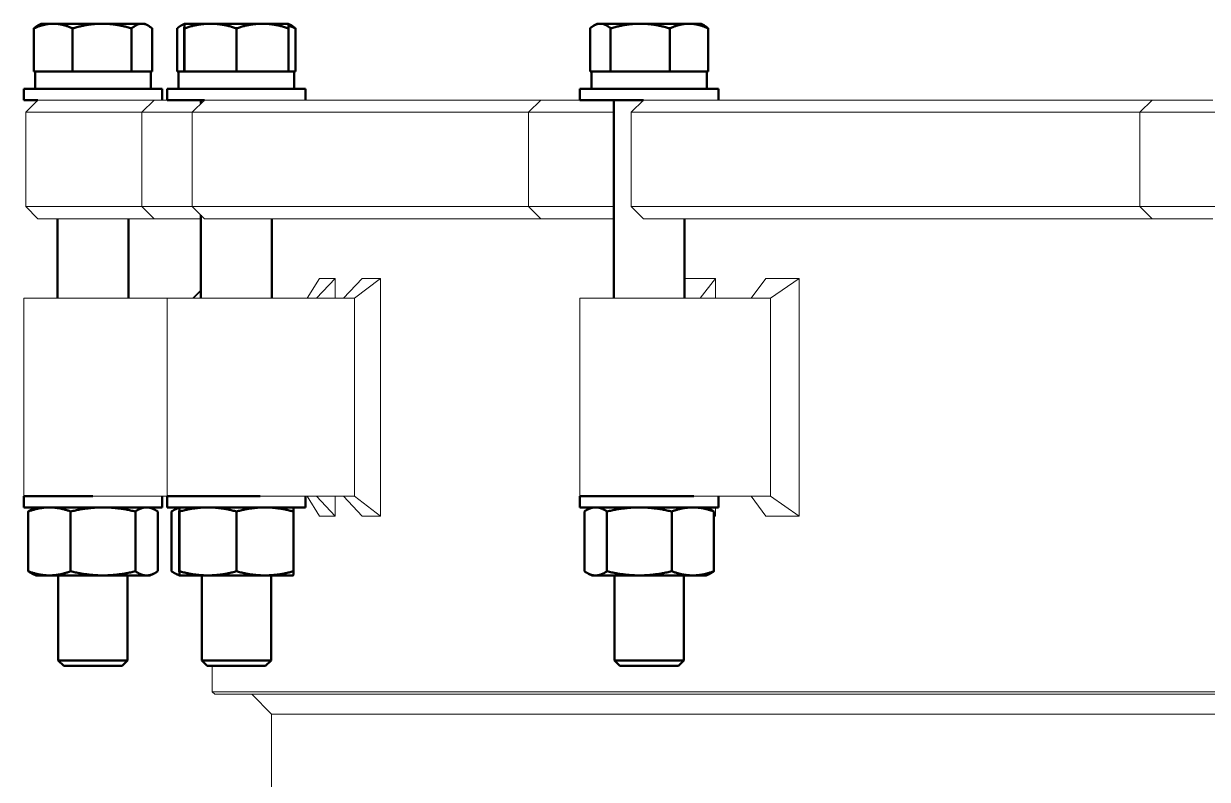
# Model space of a CAD drawing. Header units: inches. Extents: x 20 to 536, y 8 to 344.
# Drawn here: x 226.58 to 241.52, y 141.17 to 150.71 of the extents above; entities that cross this region are included whole.
import ezdxf

# ---------------------------------------------------------------- set-up
doc = ezdxf.new("R2010")
doc.units = ezdxf.units.IN
doc.header["$LTSCALE"] = 16
doc.header["$MEASUREMENT"] = 0
doc.layers.add('Visible (ANSI)', color=7, linetype='Continuous', lineweight=50)

msp = doc.modelspace()

# ---------------------------------------------------------------- linework, layer by layer
at = {"layer": 'Visible (ANSI)'}
for p, q in [((226.707116, 150.103101), (226.707116, 150.64851)), ((226.796835, 150.707101), (226.755225, 150.683078)), ((226.951128, 150.707101), (226.796835, 150.707101)), ((227.568001, 150.707101), (226.951128, 150.707101)), ((227.195141, 150.103101), (227.195141, 150.64851)), ((228.069707, 150.707101), (227.568001, 150.707101)), ((227.94086, 150.103101), (227.94086, 150.64851)), ((228.108835, 150.707101), (228.069707, 150.707101)), ((228.108835, 150.707101), (228.150444, 150.683078)), ((228.198554, 150.103101), (228.198554, 150.64851)), ((228.516208, 150.103101), (228.516208, 150.64851)), ((228.606437, 150.707101), (228.563843, 150.682509)), ((228.605705, 150.103101), (228.605705, 150.64851)), ((228.606438, 150.707101), (228.606437, 150.707101)), ((228.606439, 150.707101), (228.606438, 150.707101)), ((228.93554, 150.707101), (228.606439, 150.707101)), ((228.607174, 150.103101), (228.607174, 150.64851)), ((229.591539, 150.707101), (228.93554, 150.707101)), ((229.263907, 150.103101), (229.263907, 150.64851)), ((229.918438, 150.707101), (229.591539, 150.707101)), ((229.918438, 150.707101), (229.918439, 150.707101)), ((229.918439, 150.707101), (229.961033, 150.682509)), ((229.919171, 150.103101), (229.919171, 150.64851)), ((230.008667, 150.103101), (230.008667, 150.64851)), ((233.726753, 150.103101), (233.726753, 150.64851)), ((233.816983, 150.707101), (233.774387, 150.682509)), ((233.85698, 150.707101), (233.816983, 150.707101)), ((234.360323, 150.707101), (233.85698, 150.707101)), ((233.987208, 150.103101), (233.987208, 150.64851)), ((234.976325, 150.707101), (234.360323, 150.707101)), ((234.733437, 150.103101), (234.733437, 150.64851)), ((235.128983, 150.707101), (234.976325, 150.707101)), ((235.128983, 150.707101), (235.171578, 150.682509)), ((235.219212, 150.103101), (235.219212, 150.64851)), ((226.951128, 150.103101), (226.707116, 150.103101)), ((226.723335, 150.103097), (228.182335, 150.103097)), ((226.723335, 150.103097), (226.723335, 149.884097)), ((226.796835, 150.103101), (226.796835, 150.103097)), ((227.195141, 150.103101), (226.951128, 150.103101)), ((227.568001, 150.103101), (227.195141, 150.103101)), ((227.94086, 150.103101), (227.568001, 150.103101)), ((228.069707, 150.103101), (227.94086, 150.103101)), ((228.198554, 150.103101), (228.069707, 150.103101)), ((228.108835, 150.103101), (228.108835, 150.103097)), ((228.182335, 150.103097), (228.182335, 149.884097)), ((228.605705, 150.103101), (228.516208, 150.103101)), ((228.532938, 150.103097), (229.991938, 150.103097)), ((228.532938, 150.103097), (228.532938, 149.884097)), ((228.606439, 150.103101), (228.605705, 150.103101)), ((228.606438, 150.103101), (228.606438, 150.103097)), ((228.607174, 150.103101), (228.606439, 150.103101)), ((228.93554, 150.103101), (228.607174, 150.103101)), ((229.263907, 150.103101), (228.93554, 150.103101)), ((229.591539, 150.103101), (229.263907, 150.103101)), ((229.919171, 150.103101), (229.591539, 150.103101)), ((229.918438, 150.103101), (229.918438, 150.103097)), ((230.008667, 150.103101), (229.919171, 150.103101)), ((229.991938, 150.103097), (229.991938, 149.884097)), ((233.85698, 150.103101), (233.726753, 150.103101)), ((233.743483, 150.103097), (235.202483, 150.103097)), ((233.743483, 150.103097), (233.743483, 149.884097)), ((233.816983, 150.103101), (233.816983, 150.103097)), ((233.987208, 150.103101), (233.85698, 150.103101)), ((234.360323, 150.103101), (233.987208, 150.103101)), ((234.733437, 150.103101), (234.360323, 150.103101)), ((234.976325, 150.103101), (234.733437, 150.103101)), ((235.219212, 150.103101), (234.976325, 150.103101)), ((235.128983, 150.103101), (235.128983, 150.103097)), ((235.202483, 150.103097), (235.202483, 149.884097)), ((228.327835, 149.884097), (226.577835, 149.884097)), ((226.577835, 149.743472), (226.577835, 149.884097)), ((228.327835, 149.743472), (228.327835, 149.884097)), ((230.137438, 149.884097), (228.387438, 149.884097)), ((228.387438, 149.743472), (228.387438, 149.884097)), ((230.137438, 149.743472), (230.137438, 149.884097)), ((235.347983, 149.884097), (233.597983, 149.884097)), ((233.597983, 149.743472), (233.597983, 149.884097)), ((235.347983, 149.743472), (235.347983, 149.884097)), ((226.577835, 149.743472), (226.758353, 149.743472)), ((228.387438, 149.743472), (228.860625, 149.743472)), ((228.814938, 149.743472), (228.814938, 149.697786)), ((233.597983, 149.743472), (234.400844, 149.743472)), ((234.025483, 149.743472), (234.025483, 147.243472)), ((227.005335, 148.243472), (227.005335, 147.243472)), ((227.900335, 148.243472), (227.900335, 147.243472)), ((228.814938, 148.289159), (228.814938, 147.243472)), ((229.709938, 148.243472), (229.709938, 147.243472)), ((234.920483, 148.243472), (234.920483, 147.243472)), ((227.452835, 144.743472), (226.577835, 144.743472)), ((226.577835, 144.602847), (226.577835, 144.743472)), ((228.327835, 144.602847), (228.327835, 144.743472)), ((229.561706, 144.743472), (228.387438, 144.743472)), ((228.387438, 144.602847), (228.387438, 144.743472)), ((230.137438, 144.602847), (230.137438, 144.743472)), ((235.035422, 144.743472), (233.597983, 144.743472)), ((233.597983, 144.602847), (233.597983, 144.743472)), ((235.347983, 144.602847), (235.347983, 144.743472)), ((226.577835, 144.602847), (228.327835, 144.602847)), ((226.635499, 143.795715), (226.635499, 144.55098)), ((226.733835, 144.602847), (226.688229, 144.581581)), ((227.170393, 143.795715), (227.170393, 144.55098)), ((227.987729, 143.795715), (227.987729, 144.55098)), ((228.171835, 144.602847), (228.21744, 144.581581)), ((228.27017, 143.795715), (228.27017, 144.55098)), ((228.387438, 144.602847), (230.137438, 144.602847)), ((228.444543, 143.795715), (228.444543, 144.55098)), ((228.543437, 144.602847), (228.496752, 144.581078)), ((228.542634, 143.795715), (228.542634, 144.55098)), ((228.543438, 144.602847), (228.543437, 144.602847)), ((228.544244, 143.795715), (228.544244, 144.55098)), ((229.264048, 143.795715), (229.264048, 144.55098)), ((229.981438, 144.602847), (229.981439, 144.602847)), ((229.982242, 143.795715), (229.982242, 144.55098)), ((233.597983, 144.602847), (235.347983, 144.602847)), ((233.655088, 143.795715), (233.655088, 144.55098)), ((233.753983, 144.602847), (233.707297, 144.581078)), ((233.940556, 143.795715), (233.940556, 144.55098)), ((234.75845, 143.795715), (234.75845, 144.55098)), ((235.191983, 144.602847), (235.238668, 144.581078)), ((235.290877, 143.795715), (235.290877, 144.55098)), ((226.733835, 143.743847), (226.688229, 143.765114)), ((226.733835, 143.743847), (226.902946, 143.743847)), ((226.902946, 143.743847), (227.579061, 143.743847)), ((227.015335, 143.743847), (227.015335, 142.669212)), ((227.579061, 143.743847), (228.128949, 143.743847)), ((227.890335, 143.743847), (227.890335, 142.669212)), ((228.128949, 143.743847), (228.171835, 143.743847)), ((228.171835, 143.743847), (228.21744, 143.765114)), ((228.543437, 143.743848), (228.496752, 143.765617)), ((228.543438, 143.743847), (228.543437, 143.743848)), ((228.543438, 143.743847), (228.543439, 143.743847)), ((228.543439, 143.743847), (228.904146, 143.743847)), ((228.824938, 143.743847), (228.824938, 142.669212)), ((228.904146, 143.743847), (229.623145, 143.743847)), ((229.623145, 143.743847), (229.981438, 143.743847)), ((229.699938, 143.743847), (229.699938, 142.669212)), ((229.981438, 143.743847), (229.981439, 143.743848)), ((233.753983, 143.743847), (233.707297, 143.765617)), ((233.753983, 143.743847), (233.797822, 143.743847)), ((233.797822, 143.743847), (234.349503, 143.743847)), ((234.035483, 143.743847), (234.035483, 142.669212)), ((234.349503, 143.743847), (235.024664, 143.743847)), ((234.910483, 143.743847), (234.910483, 142.669212)), ((235.024664, 143.743847), (235.191983, 143.743847)), ((235.191983, 143.743847), (235.238668, 143.765617)), ((227.015335, 142.669212), (227.890335, 142.669212)), ((227.083496, 142.603097), (227.015335, 142.669212)), ((227.822174, 142.603097), (227.083496, 142.603097)), ((227.822174, 142.603097), (227.890335, 142.669212)), ((228.824938, 142.669212), (229.699938, 142.669212)), ((228.893099, 142.603097), (228.824938, 142.669212)), ((229.631777, 142.603097), (228.893099, 142.603097)), ((229.631777, 142.603097), (229.699938, 142.669212)), ((234.035483, 142.669212), (234.910483, 142.669212)), ((234.103644, 142.603097), (234.035483, 142.669212)), ((234.842321, 142.603097), (234.103644, 142.603097)), ((234.842321, 142.603097), (234.910483, 142.669212))]:
    msp.add_line(p, q, dxfattribs=at)
at = {"layer": 'Visible (ANSI)', "linetype": 'Continuous', "lineweight": 18}
for p, q in [((226.758353, 149.743472), (226.603353, 149.588472)), ((226.758353, 149.743472), (226.758382, 149.743472)), ((226.758382, 149.743472), (226.766386, 149.743472)), ((226.766386, 149.743472), (227.610912, 149.743472)), ((228.223962, 149.743472), (227.610912, 149.743472)), ((228.223962, 149.743472), (228.068962, 149.588472)), ((228.223962, 149.743472), (228.26569, 149.743472)), ((228.26569, 149.743472), (228.352555, 149.743472)), ((228.352555, 149.743472), (228.387438, 149.743472)), ((228.860625, 149.743472), (228.705625, 149.588472)), ((228.860625, 149.743472), (228.867177, 149.743472)), ((228.867177, 149.743472), (228.969084, 149.743472)), ((228.969084, 149.743472), (230.042009, 149.743472)), ((230.940555, 149.743472), (230.042009, 149.743472)), ((231.758473, 149.743472), (230.940555, 149.743472)), ((231.758473, 149.743472), (233.106289, 149.743472)), ((233.106289, 149.743472), (232.951289, 149.588472)), ((233.106289, 149.743472), (233.286158, 149.743472)), ((233.286158, 149.743472), (233.457414, 149.743472)), ((233.457414, 149.743472), (233.592727, 149.743472)), ((233.597983, 149.743472), (233.592727, 149.743472)), ((234.400844, 149.743472), (234.245844, 149.588472)), ((234.400844, 149.743472), (234.424587, 149.743472)), ((234.424587, 149.743472), (234.608107, 149.743472)), ((234.608107, 149.743472), (235.78002, 149.743472)), ((236.512521, 149.743472), (235.78002, 149.743472)), ((237.397143, 149.743472), (236.512521, 149.743472)), ((237.397143, 149.743472), (240.824013, 149.743472)), ((240.824013, 149.743472), (240.669013, 149.588472)), ((240.824013, 149.743472), (241.222247, 149.743472)), ((241.222247, 149.743472), (241.457239, 149.743472)), ((241.457239, 149.743472), (241.589013, 149.743472)), ((226.603428, 149.588472), (226.603353, 149.588472)), ((226.603353, 149.588472), (226.603353, 148.398472)), ((226.611473, 149.588472), (226.603428, 149.588472)), ((227.610912, 149.588472), (226.611473, 149.588472)), ((227.610912, 149.588472), (228.068962, 149.588472)), ((228.118344, 149.588472), (228.068962, 149.588472)), ((228.068962, 149.588472), (228.068962, 148.398472)), ((228.205647, 149.588472), (228.118344, 149.588472)), ((228.5281, 149.588472), (228.205647, 149.588472)), ((228.5281, 149.588472), (228.705625, 149.588472)), ((228.722867, 149.588472), (228.705625, 149.588472)), ((228.705625, 149.588472), (228.705625, 148.398472)), ((228.825289, 149.588472), (228.722867, 149.588472)), ((230.095022, 149.588472), (228.825289, 149.588472)), ((230.095022, 149.588472), (230.993568, 149.588472)), ((230.993568, 149.588472), (231.617933, 149.588472)), ((232.951289, 149.588472), (231.617933, 149.588472)), ((233.164151, 149.588472), (232.951289, 149.588472)), ((232.951289, 149.588472), (232.951289, 148.398472)), ((233.336272, 149.588472), (233.164151, 149.588472)), ((233.692359, 149.588472), (233.336272, 149.588472)), ((233.692359, 149.588472), (234.025483, 149.588472)), ((234.308327, 149.588472), (234.245844, 149.588472)), ((234.245844, 149.588472), (234.245844, 148.398472)), ((234.492773, 149.588472), (234.308327, 149.588472)), ((235.879652, 149.588472), (234.492773, 149.588472)), ((235.879652, 149.588472), (236.612154, 149.588472)), ((236.612154, 149.588472), (237.287437, 149.588472)), ((240.669013, 149.588472), (237.287437, 149.588472)), ((241.140296, 149.588472), (240.669013, 149.588472)), ((240.669013, 149.588472), (240.669013, 148.398472)), ((241.376474, 149.588472), (241.140296, 149.588472)), ((241.723247, 149.588472), (241.376474, 149.588472)), ((226.603353, 148.398472), (226.603428, 148.398472)), ((226.758353, 148.243472), (226.603353, 148.398472)), ((226.603428, 148.398472), (226.611473, 148.398472)), ((226.611473, 148.398472), (227.610912, 148.398472)), ((228.068962, 148.398472), (227.610912, 148.398472)), ((228.068962, 148.398472), (228.118344, 148.398472)), ((228.223962, 148.243472), (228.068962, 148.398472)), ((228.118344, 148.398472), (228.205647, 148.398472)), ((228.205647, 148.398472), (228.5281, 148.398472)), ((228.705625, 148.398472), (228.5281, 148.398472)), ((228.705625, 148.398472), (228.722867, 148.398472)), ((228.860625, 148.243472), (228.705625, 148.398472)), ((228.722867, 148.398472), (228.825289, 148.398472)), ((228.825289, 148.398472), (230.095022, 148.398472)), ((230.993568, 148.398472), (230.095022, 148.398472)), ((231.617933, 148.398472), (230.993568, 148.398472)), ((231.617933, 148.398472), (232.951289, 148.398472)), ((232.951289, 148.398472), (233.164151, 148.398472)), ((233.106289, 148.243472), (232.951289, 148.398472)), ((233.164151, 148.398472), (233.336272, 148.398472)), ((233.336272, 148.398472), (233.692359, 148.398472)), ((234.025483, 148.398472), (233.692359, 148.398472)), ((234.245844, 148.398472), (234.308327, 148.398472)), ((234.400844, 148.243472), (234.245844, 148.398472)), ((234.308327, 148.398472), (234.492773, 148.398472)), ((234.492773, 148.398472), (235.879652, 148.398472)), ((236.612154, 148.398472), (235.879652, 148.398472)), ((237.287437, 148.398472), (236.612154, 148.398472)), ((237.287437, 148.398472), (240.669013, 148.398472)), ((240.669013, 148.398472), (241.140296, 148.398472)), ((240.824013, 148.243472), (240.669013, 148.398472)), ((241.140296, 148.398472), (241.376474, 148.398472)), ((241.376474, 148.398472), (241.723247, 148.398472)), ((226.758382, 148.243472), (226.758353, 148.243472)), ((226.766386, 148.243472), (226.758382, 148.243472)), ((227.610912, 148.243472), (226.766386, 148.243472)), ((227.610912, 148.243472), (228.223962, 148.243472)), ((228.26569, 148.243472), (228.223962, 148.243472)), ((228.352555, 148.243472), (228.26569, 148.243472)), ((228.475086, 148.243472), (228.352555, 148.243472)), ((228.475086, 148.243472), (228.814938, 148.243472)), ((228.867177, 148.243472), (228.860625, 148.243472)), ((228.969084, 148.243472), (228.867177, 148.243472)), ((230.042009, 148.243472), (228.969084, 148.243472)), ((230.042009, 148.243472), (230.940555, 148.243472)), ((230.940555, 148.243472), (231.441987, 148.243472)), ((233.106289, 148.243472), (231.441987, 148.243472)), ((233.286158, 148.243472), (233.106289, 148.243472)), ((233.457414, 148.243472), (233.286158, 148.243472)), ((233.592727, 148.243472), (233.457414, 148.243472)), ((233.592727, 148.243472), (234.025483, 148.243472)), ((234.424587, 148.243472), (234.400844, 148.243472)), ((234.608107, 148.243472), (234.424587, 148.243472)), ((235.78002, 148.243472), (234.608107, 148.243472)), ((235.78002, 148.243472), (236.512521, 148.243472)), ((236.512521, 148.243472), (236.991287, 148.243472)), ((240.824013, 148.243472), (236.991287, 148.243472)), ((241.222247, 148.243472), (240.824013, 148.243472)), ((241.457239, 148.243472), (241.222247, 148.243472)), ((241.589013, 148.243472), (241.457239, 148.243472)), ((230.312805, 147.493375), (230.155069, 147.243472)), ((230.511202, 147.493375), (230.274898, 147.243472)), ((230.312805, 147.493375), (230.511202, 147.493375)), ((230.511202, 147.493375), (230.511202, 147.243472)), ((230.850249, 147.493375), (230.616918, 147.243472)), ((231.082283, 147.493375), (230.753604, 147.243472)), ((230.850249, 147.493375), (231.082283, 147.493375)), ((231.082283, 144.49357), (231.082283, 147.493375)), ((234.920483, 147.493375), (235.310581, 147.493375)), ((235.310581, 147.493375), (235.116362, 147.243472)), ((235.310581, 147.493375), (235.310581, 147.243472)), ((235.947781, 147.493375), (235.75915, 147.243472)), ((235.947781, 147.493375), (236.365965, 147.493375)), ((236.365965, 147.493375), (236.007066, 147.243472)), ((236.365965, 144.49357), (236.365965, 147.493375)), ((228.814938, 147.346159), (228.712257, 147.243472)), ((228.814938, 147.333956), (228.721227, 147.243472)), ((226.577835, 147.243472), (227.452835, 147.243472)), ((226.577835, 144.743472), (226.577835, 147.243472)), ((227.452835, 147.243472), (228.387438, 147.243472)), ((228.387438, 147.243472), (229.561706, 147.243472)), ((228.387438, 144.743472), (228.387438, 147.243472)), ((229.561706, 147.243472), (230.753604, 147.243472)), ((230.753604, 144.743472), (230.753604, 147.243472)), ((233.597983, 147.243472), (235.035422, 147.243472)), ((233.597983, 144.743472), (233.597983, 147.243472)), ((235.035422, 147.243472), (236.007066, 147.243472)), ((236.007066, 144.743472), (236.007066, 147.243472)), ((227.452835, 144.743472), (226.577835, 144.743472)), ((228.387438, 144.743472), (227.452835, 144.743472)), ((229.561706, 144.743472), (228.387438, 144.743472)), ((230.753604, 144.743472), (229.561706, 144.743472)), ((230.312805, 144.49357), (230.155069, 144.743472)), ((230.511202, 144.49357), (230.274898, 144.743472)), ((230.511202, 144.743472), (230.511202, 144.49357)), ((230.850249, 144.49357), (230.616918, 144.743472)), ((231.082283, 144.49357), (230.753604, 144.743472)), ((235.035422, 144.743472), (233.597983, 144.743472)), ((236.007066, 144.743472), (235.035422, 144.743472)), ((235.947781, 144.49357), (235.75915, 144.743472)), ((236.365965, 144.49357), (236.007066, 144.743472)), ((230.511202, 144.49357), (230.312805, 144.49357)), ((231.082283, 144.49357), (230.850249, 144.49357)), ((235.244898, 144.578085), (235.225653, 144.602847)), ((235.310581, 144.49357), (235.290877, 144.518923)), ((235.310581, 144.49357), (235.290877, 144.49357)), ((235.310581, 144.602847), (235.310581, 144.49357)), ((236.365965, 144.49357), (235.947781, 144.49357)), ((228.957835, 142.274722), (228.957835, 142.603097)), ((228.957835, 142.274722), (285.960496, 142.274722)), ((228.989085, 142.243472), (228.957835, 142.274722)), ((285.929246, 142.243472), (228.989085, 142.243472)), ((229.707141, 141.993472), (229.457141, 142.243472)), ((229.707141, 129.993472), (229.707141, 141.993472)), ((285.21119, 141.993472), (229.707141, 141.993472))]:
    msp.add_line(p, q, dxfattribs=at)
at = {"layer": 'Visible (ANSI)'}
for points, weights in [([(226.951128, 150.707101), (226.837882, 150.707101), (226.707116, 150.64851)], [1, 1.0379548493, 1]), ([(226.707116, 150.64851), (226.73216, 150.669762), (226.755225, 150.683078)], [1, 1.01344146313, 1.01736251269]), ([(227.195141, 150.64851), (227.064375, 150.707101), (226.951128, 150.707101)], [1, 1.0379548493, 1]), ([(227.568001, 150.707101), (227.394956, 150.707101), (227.195141, 150.64851)], [1, 1.0379548493, 1]), ([(227.94086, 150.64851), (227.741045, 150.707101), (227.568001, 150.707101)], [1, 1.0379548493, 1]), ([(228.069707, 150.707101), (228.009909, 150.707101), (227.94086, 150.64851)], [1, 1.0379548493, 1]), ([(228.198554, 150.64851), (228.129505, 150.707101), (228.069707, 150.707101)], [1, 1.0379548493, 1]), ([(228.606212, 150.701126), (228.564091, 150.68871), (228.516208, 150.64851)], [1.01657159114, 1.02573438582, 1]), ([(228.606439, 150.707101), (228.606098, 150.707101), (228.605705, 150.64851)], [1, 1.0379548493, 1]), ([(228.607174, 150.64851), (228.60678, 150.707101), (228.606439, 150.707101)], [1, 1.0379548493, 1]), ([(228.93554, 150.707101), (228.783145, 150.707101), (228.607174, 150.64851)], [1, 1.0379548493, 1]), ([(229.263907, 150.64851), (229.087936, 150.707101), (228.93554, 150.707101)], [1, 1.0379548493, 1]), ([(229.591539, 150.707101), (229.439485, 150.707101), (229.263907, 150.64851)], [1, 1.0379548493, 1]), ([(229.919171, 150.64851), (229.743594, 150.707101), (229.591539, 150.707101)], [1, 1.0379548493, 1]), ([(229.918439, 150.707101), (229.918779, 150.706904), (229.919171, 150.64851)], [1.00026380666, 1.03782248436, 1]), ([(230.008667, 150.64851), (229.961952, 150.669538), (229.9189, 150.682795)], [1, 1.01329823303, 1.01727786751]), ([(229.961033, 150.682509), (229.983887, 150.669314), (230.008667, 150.64851)], [1.01719100565, 1.01315491386, 1]), ([(233.85698, 150.707101), (233.796542, 150.707101), (233.726753, 150.64851)], [1, 1.0379548493, 1]), ([(233.987208, 150.64851), (233.917419, 150.707101), (233.85698, 150.707101)], [1, 1.0379548493, 1]), ([(234.360323, 150.707101), (234.187159, 150.707101), (233.987208, 150.64851)], [1, 1.0379548493, 1]), ([(234.733437, 150.64851), (234.533486, 150.707101), (234.360323, 150.707101)], [1, 1.0379548493, 1]), ([(234.976325, 150.707101), (234.8636, 150.707101), (234.733437, 150.64851)], [1, 1.0379548493, 1]), ([(235.219212, 150.64851), (235.089049, 150.707101), (234.976325, 150.707101)], [1, 1.0379548493, 1]), ([(235.171578, 150.682509), (235.194432, 150.669314), (235.219212, 150.64851)], [1.01719100565, 1.01315491386, 1]), ([(226.902946, 144.602847), (226.778824, 144.602847), (226.635499, 144.55098)], [1, 1.0379548493, 1]), ([(226.635499, 144.55098), (226.662949, 144.569793), (226.688229, 144.581581)], [1, 1.01344146313, 1.01736251269]), ([(227.170393, 144.55098), (227.027069, 144.602847), (226.902946, 144.602847)], [1, 1.0379548493, 1]), ([(227.579061, 144.602847), (227.389398, 144.602847), (227.170393, 144.55098)], [1, 1.0379548493, 1]), ([(227.987729, 144.55098), (227.768724, 144.602847), (227.579061, 144.602847)], [1, 1.0379548493, 1]), ([(228.128949, 144.602847), (228.063409, 144.602847), (227.987729, 144.55098)], [1, 1.0379548493, 1]), ([(228.27017, 144.55098), (228.19449, 144.602847), (228.128949, 144.602847)], [1, 1.0379548493, 1]), ([(228.543191, 144.597558), (228.497024, 144.586567), (228.444543, 144.55098)], [1.01657159114, 1.02573438582, 1]), ([(228.543439, 144.602847), (228.543066, 144.602847), (228.542634, 144.55098)], [1, 1.0379548493, 1]), ([(228.544244, 144.55098), (228.543813, 144.602847), (228.543439, 144.602847)], [1, 1.0379548493, 1]), ([(228.904146, 144.602847), (228.737115, 144.602847), (228.544244, 144.55098)], [1, 1.0379548493, 1]), ([(229.264048, 144.55098), (229.071177, 144.602847), (228.904146, 144.602847)], [1, 1.0379548493, 1]), ([(229.623145, 144.602847), (229.456488, 144.602847), (229.264048, 144.55098)], [1, 1.0379548493, 1]), ([(229.982242, 144.55098), (229.789802, 144.602847), (229.623145, 144.602847)], [1, 1.0379548493, 1]), ([(229.981439, 144.602847), (229.981812, 144.602673), (229.982242, 144.55098)], [1.00026380666, 1.03782248436, 1]), ([(233.797822, 144.602847), (233.731579, 144.602847), (233.655088, 144.55098)], [1, 1.0379548493, 1]), ([(233.940556, 144.55098), (233.864065, 144.602847), (233.797822, 144.602847)], [1, 1.0379548493, 1]), ([(234.349503, 144.602847), (234.15971, 144.602847), (233.940556, 144.55098)], [1, 1.0379548493, 1]), ([(234.75845, 144.55098), (234.539296, 144.602847), (234.349503, 144.602847)], [1, 1.0379548493, 1]), ([(235.024664, 144.602847), (234.901114, 144.602847), (234.75845, 144.55098)], [1, 1.0379548493, 1]), ([(235.290877, 144.55098), (235.148214, 144.602847), (235.024664, 144.602847)], [1, 1.0379548493, 1]), ([(235.238668, 144.581078), (235.263717, 144.569397), (235.290877, 144.55098)], [1.01719100565, 1.01315491386, 1]), ([(226.688229, 143.765114), (226.662949, 143.776902), (226.635499, 143.795715)], [1.01736251269, 1.01344146313, 1]), ([(226.635499, 143.795715), (226.778824, 143.743847), (226.902946, 143.743847)], [1, 1.0379548493, 1]), ([(226.902946, 143.743847), (227.027069, 143.743847), (227.170393, 143.795715)], [1, 1.0379548493, 1]), ([(227.170393, 143.795715), (227.389398, 143.743847), (227.579061, 143.743847)], [1, 1.0379548493, 1]), ([(227.579061, 143.743847), (227.768724, 143.743847), (227.987729, 143.795715)], [1, 1.0379548493, 1]), ([(227.987729, 143.795715), (228.063409, 143.743847), (228.128949, 143.743847)], [1, 1.0379548493, 1]), ([(228.128949, 143.743847), (228.19449, 143.743847), (228.27017, 143.795715)], [1, 1.0379548493, 1]), ([(228.444543, 143.795715), (228.497024, 143.760128), (228.543191, 143.749137)], [1, 1.02573438582, 1.01657159114]), ([(228.542634, 143.795715), (228.543066, 143.743847), (228.543439, 143.743847)], [1, 1.0379548493, 1]), ([(228.543439, 143.743847), (228.543813, 143.743847), (228.544244, 143.795715)], [1, 1.0379548493, 1]), ([(228.544244, 143.795715), (228.737115, 143.743847), (228.904146, 143.743847)], [1, 1.0379548493, 1]), ([(228.904146, 143.743847), (229.071177, 143.743847), (229.264048, 143.795715)], [1, 1.0379548493, 1]), ([(229.264048, 143.795715), (229.456488, 143.743847), (229.623145, 143.743847)], [1, 1.0379548493, 1]), ([(229.623145, 143.743847), (229.789802, 143.743847), (229.982242, 143.795715)], [1, 1.0379548493, 1]), ([(229.982242, 143.795715), (229.981812, 143.744022), (229.981439, 143.743848)], [1, 1.03782248436, 1.00026380666]), ([(233.655088, 143.795715), (233.731579, 143.743847), (233.797822, 143.743847)], [1, 1.0379548493, 1]), ([(233.797822, 143.743847), (233.864065, 143.743847), (233.940556, 143.795715)], [1, 1.0379548493, 1]), ([(233.940556, 143.795715), (234.15971, 143.743847), (234.349503, 143.743847)], [1, 1.0379548493, 1]), ([(234.349503, 143.743847), (234.539296, 143.743847), (234.75845, 143.795715)], [1, 1.0379548493, 1]), ([(234.75845, 143.795715), (234.901114, 143.743847), (235.024664, 143.743847)], [1, 1.0379548493, 1]), ([(235.024664, 143.743847), (235.148214, 143.743847), (235.290877, 143.795715)], [1, 1.0379548493, 1]), ([(235.290877, 143.795715), (235.263717, 143.777298), (235.238668, 143.765617)], [1, 1.01315491386, 1.01719100565])]:
    msp.add_rational_spline(points, weights, degree=2, dxfattribs=at)

doc.saveas('drawing.dxf')
